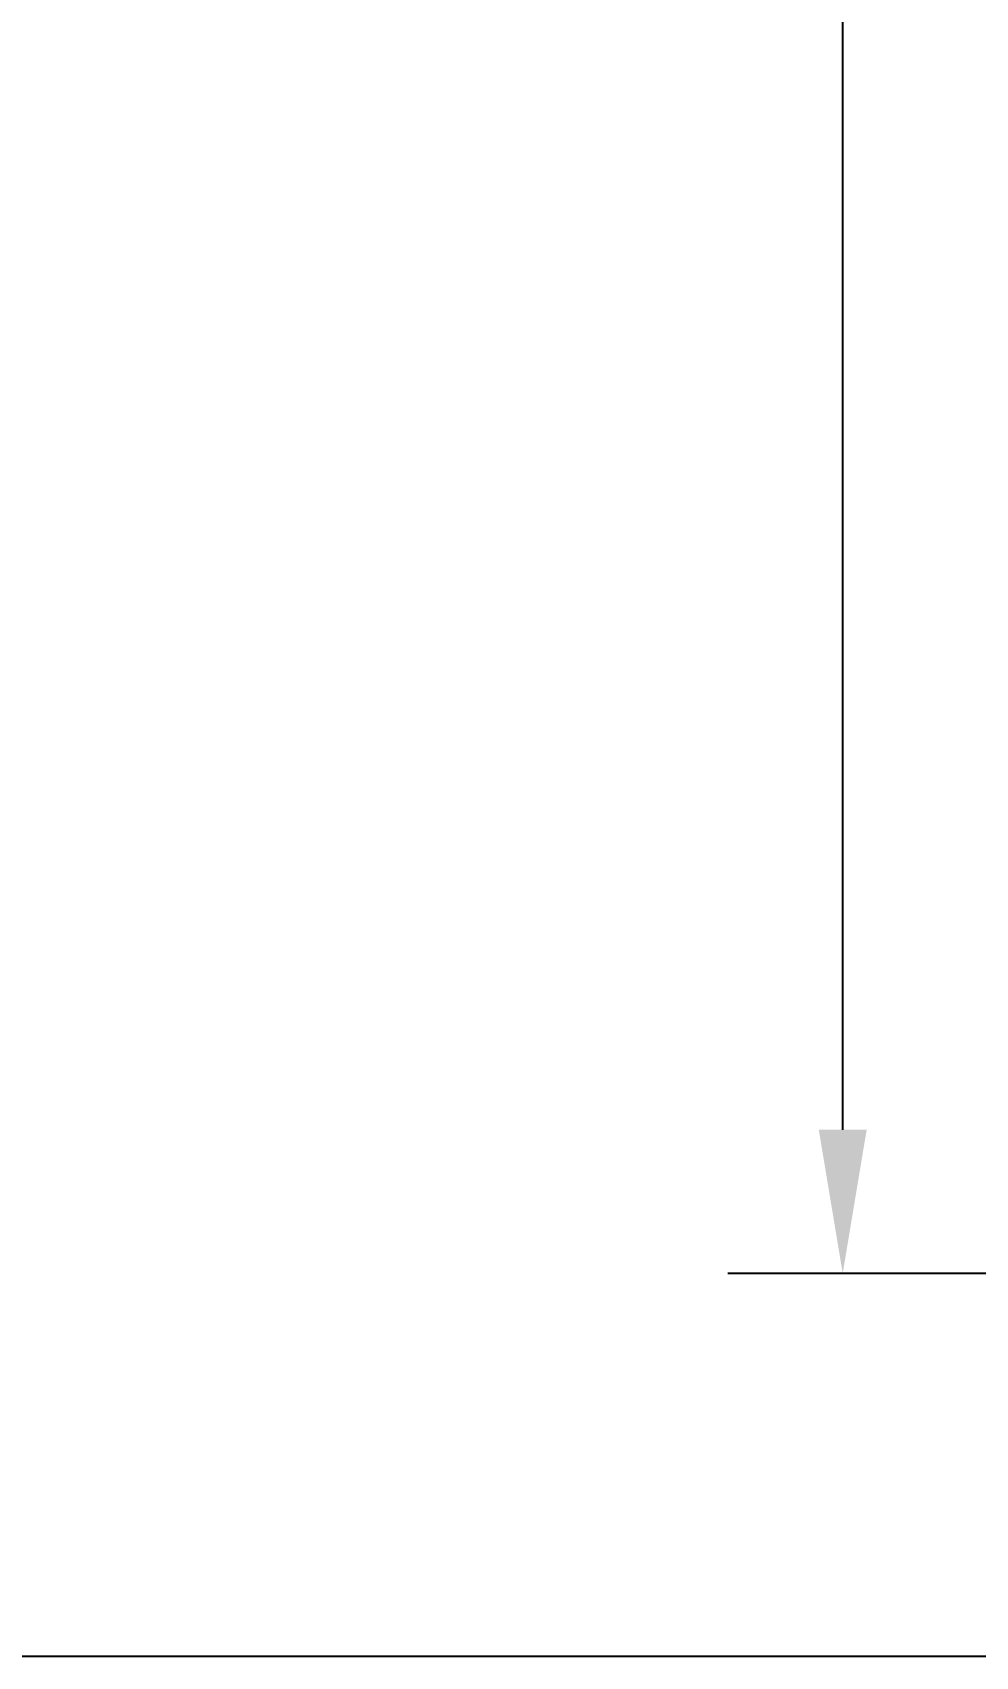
# Model space of a CAD drawing. Header units: millimetres. Extents: x 101 to 3000, y 150 to 4305.
# Drawn here: x 595.7 to 841.8, y 2623 to 3046.8 of the extents above; entities that cross this region are included whole.
import ezdxf

# ---------------------------------------------------------------- set-up
doc = ezdxf.new("R2010")
doc.units = ezdxf.units.MM
doc.header["$LTSCALE"] = 15
doc.layers.add('Bemaßung (ISO)', color=7, linetype='Continuous', lineweight=25)
doc.styles.add('Notiztext (DIN)', font='verdana.ttf')
doc.dimstyles.new('Standard (DIN)', dxfattribs={"dimscale": 15, "dimtxt": 2.5, "dimasz": 2.5, "dimexe": 2, "dimexo": 4, "dimgap": 0.5, "dimtad": 1, "dimdec": 1, "dimrnd": 1e-08, "dimtxsty": 'Notiztext (DIN)', "dimcen": 0.09, "dimclrd": 256, "dimclre": 256, "dimclrt": 256, "dimadec": 0, "dimazin": 2, "dimtfac": 1, "dimtmove": 0, "dimatfit": 3, "dimfxl": 0, "dimtolj": 1, "dimtzin": 0, "dimlwd": -1, "dimlwe": -1, "dimarcsym": 0})

# ---------------------------------------------------------------- blocks, each defined once
blk = doc.blocks.new('*D77')
at = {"layer": 'Bemaßung (ISO)', "transparency": 16777216}
for p, q in [((862, 3622.96), (472, 3622.96)), ((502, 3585.46), (502, 2660.46)), ((862, 2622.96), (472, 2622.96))]:
    blk.add_line(p, q, dxfattribs=at)
for points in [[(495.75, 3585.46), (508.25, 3585.46), (502, 3622.96)], [(495.75, 2660.46), (508.25, 2660.46), (502, 2622.96)]]:
    blk.add_solid(points, dxfattribs=at)
at = {"layer": 'Defpoints', "color": 0, "transparency": 16777216}
for p in [(922, 3622.96), (502, 2622.96), (922, 2622.96)]:
    blk.add_point(p, dxfattribs=at)
at = {"layer": 'Bemaßung (ISO)', "transparency": 16777216, "insert": (455.46, 3062.58), "char_height": 37.5, "attachment_point": 1, "rotation": 90, "style": 'Notiztext (DIN)'}
blk.add_mtext('\\A1;1000', dxfattribs=at)
blk = doc.blocks.new('*D78')
at = {"layer": 'Bemaßung (ISO)', "transparency": 16777216}
for p, q in [((897.16, 3522.96), (777.16, 3522.96)), ((807.16, 2760.47), (807.16, 3485.46)), ((897.16, 2722.97), (777.16, 2722.97))]:
    blk.add_line(p, q, dxfattribs=at)
for points in [[(800.91, 3485.46), (813.41, 3485.46), (807.16, 3522.96)], [(800.91, 2760.47), (813.41, 2760.47), (807.16, 2722.97)]]:
    blk.add_solid(points, dxfattribs=at)
at = {"layer": 'Defpoints', "color": 0, "transparency": 16777216}
for p in [(807.16, 3522.96), (957.16, 3522.96), (957.16, 2722.97)]:
    blk.add_point(p, dxfattribs=at)
at = {"layer": 'Bemaßung (ISO)', "transparency": 16777216, "insert": (760.45, 3077.01), "char_height": 37.5, "attachment_point": 1, "rotation": 90, "style": 'Notiztext (DIN)'}
blk.add_mtext('\\A1;800', dxfattribs=at)

msp = doc.modelspace()

# ---------------------------------------------------------------- dimensions: what is measured, and where the dimension line sits
at = {"layer": 'Bemaßung (ISO)'}
for base, p1, p2, picture, middle in [((502, 2622.96), (922, 3622.96), (922, 2622.96), '*D77', (502, 3122.96)), ((807.16, 3522.96), (957.16, 2722.97), (957.16, 3522.96), '*D78', (807.16, 3122.96))]:
    dim = msp.add_linear_dim(base=base, p1=p1, p2=p2, angle=90, dimstyle='Standard (DIN)', override={"dimdec": 1, "dimtp": 0, "dimtm": 0, "dimtdec": 2, "dimtofl": 0, "dimatfit": 1}, dxfattribs=at)
    dim.commit()
    dim.dimension.update_dxf_attribs({"geometry": picture, "text_midpoint": middle, "dimtype": 160})

doc.saveas('drawing.dxf')
